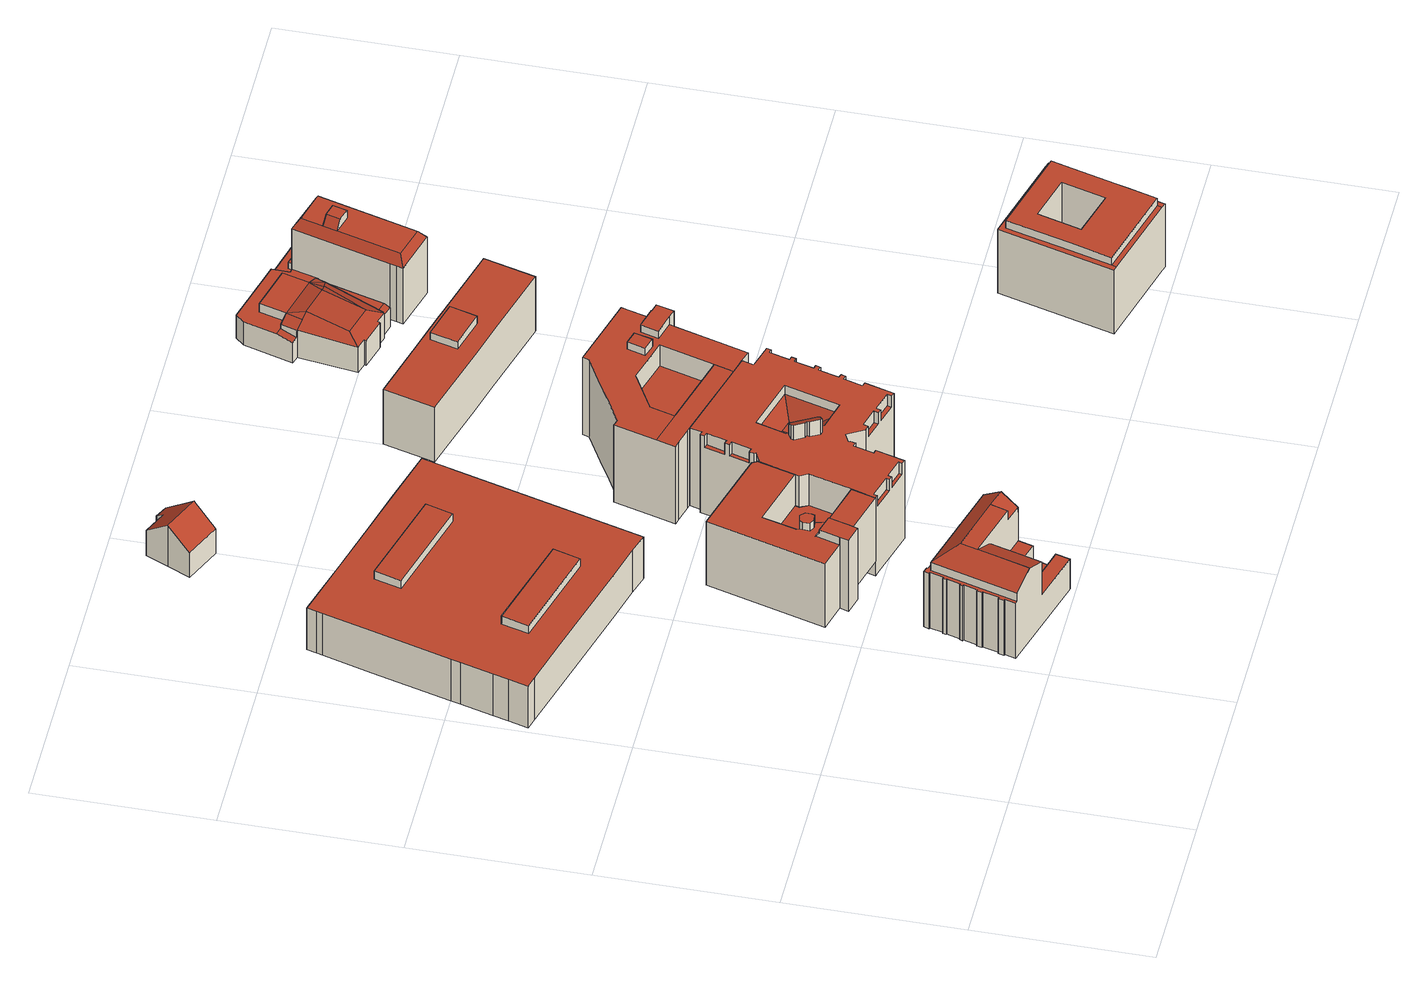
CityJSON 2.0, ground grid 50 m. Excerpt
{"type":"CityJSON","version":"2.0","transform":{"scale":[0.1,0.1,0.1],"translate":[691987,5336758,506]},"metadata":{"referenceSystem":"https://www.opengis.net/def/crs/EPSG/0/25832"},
"CityObjects":{
"building1":{"type":"Building","attributes":{"Gemeindeschluessel":"09162000","HoeheDach":"535.350","HoeheGrund":"509.710","Methode":"2000","NiedrigsteTraufeDesGebaeudes":"515.410","Geometrietyp2DReferenz":"3000","function":"31001_9998","roofType":"3100","measuredHeight":25.64,"storeysAboveGround":6},"address":[{"country":"Germany","locality":"München","thoroughfareName":"Leopoldstraße 11b"}],"geometry":[{"type":"Solid","lod":"2","boundaries":[[[[0,1,2,3]],[[4,5,6,7]],[[8,9,10,11]],[[12,13,14,15,0,3,16,17,18,19,20,21,22,23]],[[24,25,26,27]],[[28,29,30,31]],[[32,33,34,35]],[[1,36,37,2]],[[38,39,40,41]],[[42,43,44,45]],[[43,46,47,44]],[[48,49,50,51]],[[52,53,54,55]],[[56,57,58,59]],[[60,61,62,63]],[[14,64,65,66,48,51,67,15]],[[68,69,70,71]],[[72,73,74,75]],[[25,24,76,69,68,77,39,38,78,46,43,42,53,52,79,80,5,4,81,82,83,23,22,61,60,84,85,86,57,56,87,88,89,90,33,32,91,92,9,8,93,94,95,29,28,96,73,72]],[[9,92,97,10]],[[98,7,6,99,100,55,54,45,44,47,101,41,40,102,71,70,103,27,26,75,74,104,31,30,105,106,107,11,10,97,108,35,34,109,110,111,112,59,58,113,114,115,63,62,21,20,19]],[[3,2,37,16]],[[95,94,106,105]],[[116,13,12,117,118]],[[67,51,50,119]],[[81,4,7,98]],[[87,56,59,112]],[[76,24,27,103]],[[23,83,117,12]],[[93,8,11,107]],[[66,65,116,118]],[[53,42,45,54]],[[5,80,99,6]],[[96,28,31,104]],[[86,85,114,113]],[[90,89,110,109]],[[85,84,115,114]],[[36,17,16,37]],[[77,68,71,102]],[[29,95,105,30]],[[83,82,120,117]],[[73,96,104,74]],[[120,121,66,118,117]],[[84,60,63,115]],[[89,88,111,110]],[[91,32,35,108]],[[75,26,25,72]],[[33,90,109,34]],[[57,86,113,58]],[[88,87,112,111]],[[80,79,100,99]],[[79,52,55,100]],[[94,93,107,106]],[[18,17,36,1,0,15,67,119]],[[19,18,119,50,49,121,120,82,81,98]],[[69,76,103,70]],[[49,48,66,121]],[[13,116,64,14]],[[46,78,101,47]],[[65,64,116]],[[92,91,108,97]],[[78,38,41,101]],[[39,77,102,40]],[[61,22,21,62]]]],"semantics":{"surfaces":[{"type":"WallSurface"},{"type":"RoofSurface","Dachneigung":"64.129","Dachorientierung":"107.983","Flaeche":"113.807","Z_MAX":"25.623","Z_MAX_ASL":"535.333","Z_MIN":"22.376","Z_MIN_ASL":"532.086"},{"type":"RoofSurface","Dachneigung":"90.000","Dachorientierung":"-1.000","Flaeche":"61.945","Z_MAX":"19.520","Z_MAX_ASL":"529.230","Z_MIN":"19.520","Z_MIN_ASL":"529.230"},{"type":"GroundSurface"},{"type":"RoofSurface","Dachneigung":"90.000","Dachorientierung":"-1.000","Flaeche":"73.525","Z_MAX":"5.700","Z_MAX_ASL":"515.410","Z_MIN":"5.700","Z_MIN_ASL":"515.410"},{"type":"RoofSurface","Dachneigung":"57.237","Dachorientierung":"17.902","Flaeche":"158.849","Z_MAX":"25.640","Z_MAX_ASL":"535.350","Z_MIN":"22.320","Z_MIN_ASL":"532.030"},{"type":"RoofSurface","Dachneigung":"90.000","Dachorientierung":"-1.000","Flaeche":"83.521","Z_MAX":"25.640","Z_MAX_ASL":"535.350","Z_MIN":"25.640","Z_MIN_ASL":"535.350"},{"type":"RoofSurface","Dachneigung":"64.078","Dachorientierung":"287.983","Flaeche":"173.568","Z_MAX":"25.640","Z_MAX_ASL":"535.350","Z_MIN":"22.320","Z_MIN_ASL":"532.030"},{"type":"RoofSurface","Dachneigung":"90.000","Dachorientierung":"-1.000","Flaeche":"168.035","Z_MAX":"10.450","Z_MAX_ASL":"520.160","Z_MIN":"10.450","Z_MIN_ASL":"520.160"},{"type":"RoofSurface","Dachneigung":"56.318","Dachorientierung":"197.902","Flaeche":"34.219","Z_MAX":"25.640","Z_MAX_ASL":"535.350","Z_MIN":"22.320","Z_MIN_ASL":"532.030"}],"values":[[0,0,0,0,0,0,0,0,0,0,0,1,0,0,0,0,0,0,2,0,3,4,0,5,0,0,0,0,0,0,6,0,0,0,0,0,0,0,0,0,0,0,7,0,0,0,0,0,0,0,0,0,0,8,0,0,0,9,0,0,0,0,0,0]]}}]},
"building2":{"type":"Building","attributes":{"Gemeindeschluessel":"09162000","HoeheDach":"524.690","HoeheGrund":"507.335","Methode":"2000","NiedrigsteTraufeDesGebaeudes":"522.040","Geometrietyp2DReferenz":"3000","function":"31001_9998","roofType":"1000","measuredHeight":17.36,"storeysAboveGround":2},"address":[{"country":"Germany","locality":"München","thoroughfareName":"Leopoldstraße 13a"}],"geometry":[{"type":"Solid","lod":"2","boundaries":[[[[122,123,124,125]],[[126,127,128,129]],[[130,131,132,133]],[[134,135,136,137]],[[126,129,138,139]],[[128,127,140,141]],[[123,122,142,143]],[[144,145,146,131,130,147,148,149,150,151,152,153,154,155,156,157,135,134,158],[124,159,160,125],[139,138,141,140]],[[123,143,159,124]],[[142,122,125,160]],[[153,152,161,162]],[[156,155,163,164]],[[147,165,166,167,149,148]],[[157,156,164,168]],[[154,153,162,169,163,155]],[[170,171,146,145,144,158,172,173]],[[129,128,141,138]],[[135,157,168,136]],[[127,126,139,140]],[[152,151,174,161]],[[149,167,175,174,151,150]],[[143,142,160,159]],[[131,146,171,132]],[[132,171,170,173,172,137,136,168,164,163,169,162,161,174,175,167,166,165,133]],[[158,134,137,172]],[[147,130,133,165]]]],"semantics":{"surfaces":[{"type":"WallSurface"},{"type":"RoofSurface","Dachneigung":"90.000","Dachorientierung":"-1.000","Flaeche":"233.226","Z_MAX":"17.355","Z_MAX_ASL":"524.690","Z_MIN":"17.355","Z_MIN_ASL":"524.690"},{"type":"RoofSurface","Dachneigung":"90.000","Dachorientierung":"-1.000","Flaeche":"231.027","Z_MAX":"17.355","Z_MAX_ASL":"524.690","Z_MIN":"17.355","Z_MIN_ASL":"524.690"},{"type":"RoofSurface","Dachneigung":"90.000","Dachorientierung":"-1.000","Flaeche":"3744.383","Z_MAX":"14.705","Z_MAX_ASL":"522.040","Z_MIN":"14.705","Z_MIN_ASL":"522.040"},{"type":"GroundSurface"}],"values":[[0,1,0,0,0,0,2,3,0,0,0,0,0,0,0,0,0,0,0,0,0,0,0,4,0,0]]}}]},
"building3":{"type":"Building","attributes":{"Gemeindeschluessel":"09162000","HoeheDach":"536.440","HoeheGrund":"511.340","Methode":"2000","NiedrigsteTraufeDesGebaeudes":"522.820","Geometrietyp2DReferenz":"3000","function":"31001_9998","roofType":"1000","measuredHeight":25.1,"storeysAboveGround":6},"geometry":[{"type":"Solid","lod":"2","boundaries":[[[[176,177,178,179]],[[180,176,179,181]],[[182,183,184,185]],[[186,187,188,189,190,191]],[[192,193,194,195]],[[196,197,198,199]],[[190,200,201,191]],[[202,203,204,205,206,207]],[[208,209,192,195,210]],[[211,212,213,214]],[[183,182,209,208,215,212,211,216]],[[212,215,217,213]],[[209,182,185,192]],[[215,208,210,217]],[[218,203,202]],[[219,220,221,222,177,176,180]],[[223,224,225,226]],[[219,180,181,227]],[[218,228,204,203]],[[183,216,229,184]],[[190,189,226,225,230,214,213,217,210,195,194,231,200]],[[211,214,230,232,229,216]],[[178,177,222,233,234,235]],[[236,237,238,219,227]],[[202,207,220,219,238]],[[197,187,186,198]],[[228,218,202,238,237,239,193,192,185,184,229,232,224,223,188,187,197,196,234,233,205]],[[221,220,207,206]],[[234,196,199,235]],[[228,205,204]],[[201,240,236,227,181,179,178,235,199,198,186,191]],[[224,232,230,225]],[[233,222,221,206,205]],[[240,201,200,231,239,237,236]],[[193,239,231,194]],[[188,223,226,189]]]],"semantics":{"surfaces":[{"type":"WallSurface"},{"type":"RoofSurface","Dachneigung":"29.731","Dachorientierung":"15.447","Flaeche":"11.625","Z_MAX":"23.811","Z_MAX_ASL":"535.151","Z_MIN":"21.932","Z_MIN_ASL":"533.272"},{"type":"RoofSurface","Dachneigung":"90.000","Dachorientierung":"-1.000","Flaeche":"12.458","Z_MAX":"25.100","Z_MAX_ASL":"536.440","Z_MIN":"25.100","Z_MIN_ASL":"536.440"},{"type":"RoofSurface","Dachneigung":"90.000","Dachorientierung":"-1.000","Flaeche":"46.129","Z_MAX":"25.040","Z_MAX_ASL":"536.380","Z_MIN":"25.040","Z_MIN_ASL":"536.380"},{"type":"RoofSurface","Dachneigung":"90.000","Dachorientierung":"-1.000","Flaeche":"285.776","Z_MAX":"11.480","Z_MAX_ASL":"522.820","Z_MIN":"11.480","Z_MIN_ASL":"522.820"},{"type":"RoofSurface","Dachneigung":"90.000","Dachorientierung":"-1.000","Flaeche":"628.568","Z_MAX":"22.490","Z_MAX_ASL":"533.830","Z_MIN":"22.490","Z_MIN_ASL":"533.830"},{"type":"GroundSurface"}],"values":[[0,0,0,0,0,0,0,1,0,0,2,0,0,0,0,3,0,0,0,0,4,0,0,0,0,0,5,0,0,0,6,0,0,0,0,0]]}}]},
"building4":{"type":"Building","attributes":{"Gemeindeschluessel":"09162000","HoeheDach":"525.194","HoeheGrund":"510.730","Methode":"2000","NiedrigsteTraufeDesGebaeudes":"517.551","Geometrietyp2DReferenz":"3000","function":"31001_1000","roofType":"3100","measuredHeight":14.46,"storeysAboveGround":2},"address":[{"country":"Germany","locality":"München","thoroughfareName":"Franz-Joseph-Straße 7a"}],"geometry":[{"type":"Solid","lod":"2","boundaries":[[[[241,242,243,244,245,246]],[[247,248,243,242,249,250]],[[251,252,253,254,255,256,257,258]],[[241,246,251,258]],[[245,244,253,252]],[[248,247,255,254]],[[250,249,257,256]],[[241,258,257,249,242]],[[256,255,247,250]],[[246,245,252,251]],[[253,244,243,248,254]]]],"semantics":{"surfaces":[{"type":"RoofSurface","Dachneigung":"50.816","Dachorientierung":"206.140","Flaeche":"104.986","Z_MAX":"14.464","Z_MAX_ASL":"525.194","Z_MIN":"8.663","Z_MIN_ASL":"519.393"},{"type":"RoofSurface","Dachneigung":"50.817","Dachorientierung":"26.140","Flaeche":"116.845","Z_MAX":"14.464","Z_MAX_ASL":"525.194","Z_MIN":"6.821","Z_MIN_ASL":"517.551"},{"type":"GroundSurface"},{"type":"WallSurface"}],"values":[[0,1,2,3,3,3,3,3,3,3,3]]}}]},
"building5":{"type":"Building","attributes":{"Gemeindeschluessel":"09162000","HoeheDach":"539.060","HoeheGrund":"506.260","Methode":"2000","NiedrigsteTraufeDesGebaeudes":"525.500","Geometrietyp2DReferenz":"3000","function":"31001_3020","roofType":"1000","measuredHeight":32.8,"storeysAboveGround":6},"address":[{"country":"Germany","locality":"München","thoroughfareName":"Leopoldstraße 13"}],"geometry":[{"type":"Solid","lod":"2","boundaries":[[[[259,260,261,262,263,264,265,266,267,268,269,270,271,272,273,274,275,276,277,278,279,280,281,282,283,284,285,286,287,288,289,290,291,292,293,294,295,296,297,298,299,300,301,302,303,304,305,306,307,308,309,310,311,312,313,314,315,316,317,318,319,320,321,322,323,324,325,326],[327,328,329,330,331,332,333,334,335,336,337,338,339,340,341,342]],[[316,315,343,344]],[[345,346,336,335]],[[346,347,337,336]],[[270,269,348,349]],[[268,267,350,351]],[[286,285,352,353]],[[308,307,354,355]],[[356,357,342,341]],[[288,287,358,359]],[[319,318,360,361]],[[307,306,362,354]],[[363,364,365,366]],[[367,368,369,370,371]],[[372,373,369,374]],[[375,376,377,378,379,380,381,382,383,384,385,386,387,388,389,390,391,392,393,394,395,396,397,398,399,400,401,402,403,404,405,406,361,360,407,408,409,410,411,355,354,362,412,413,414,415,416,417]],[[320,319,361,406]],[[418,419,347,346,345,420,421,422,357,356,423]],[[419,418,339,338]],[[324,323,322,404,403,402,401,325]],[[311,310,424,425]],[[302,301,416,415]],[[287,286,353,358]],[[359,358,353,352]],[[292,291,426,427]],[[373,428,370,369]],[[424,429,430,425]],[[431,432,433,434]],[[269,268,351,348]],[[331,330,428,435]],[[295,294,436,437]],[[303,302,415,414]],[[357,422,327,342]],[[438,439,344,343]],[[440,377,376,375,417,416,301,300,431,434,297,296,441]],[[332,331,435,442]],[[263,262,443,444]],[[333,332,442,368]],[[296,295,437,441]],[[318,317,407,360]],[[321,320,406,405]],[[278,277,445,446]],[[383,382,381,380,379,378,447,448,293,292,427,449,289,288,359,352,285,284,384]],[[273,272,392,391]],[[330,329,370,428]],[[260,259,364,363]],[[422,421,328,327]],[[265,264,450,451]],[[272,271,393,392]],[[399,398,397,396,266,265,451,443,262,261,366,365,326,325,401,400]],[[435,372,374,442]],[[298,297,434,433]],[[290,289,449,452]],[[322,321,405,404]],[[264,263,444,450]],[[284,283,385,384]],[[447,440,441,437,436,448]],[[316,344,439,313,312,430,429,309,308,355,411,410,409,408,407,317]],[[347,419,338,337]],[[395,394,393,271,270,349,350,267,266,396]],[[423,356,341,340]],[[440,447,378,377]],[[281,280,453,454]],[[450,444,443,451]],[[314,313,439,438]],[[261,260,363,366]],[[259,326,365,364]],[[277,276,455,445]],[[374,369,368,442]],[[304,303,414,413,412,362,306,305]],[[445,455,456,446]],[[276,275,456,455]],[[372,435,428,373]],[[274,273,391,390]],[[420,345,335,334]],[[454,453,457,458]],[[282,281,454,458]],[[300,299,432,431]],[[294,293,448,436]],[[280,279,457,453]],[[334,333,368,367,371,370,329,328,421,420]],[[299,298,433,432]],[[310,309,429,424]],[[315,314,438,343]],[[427,426,452,449]],[[312,311,425,430]],[[418,423,340,339]],[[388,387,386,385,283,282,458,457,279,278,446,456,275,274,390,389]],[[349,348,351,350]],[[291,290,452,426]]]],"semantics":{"surfaces":[{"type":"RoofSurface","Dachneigung":"90.000","Dachorientierung":"-1.000","Flaeche":"1407.480","Z_MAX":"27.640","Z_MAX_ASL":"533.900","Z_MIN":"27.640","Z_MIN_ASL":"533.900"},{"type":"WallSurface"},{"type":"RoofSurface","Dachneigung":"90.000","Dachorientierung":"-1.000","Flaeche":"7.127","Z_MAX":"23.640","Z_MAX_ASL":"529.900","Z_MIN":"23.640","Z_MIN_ASL":"529.900"},{"type":"RoofSurface","Dachneigung":"47.388","Dachorientierung":"60.516","Flaeche":"42.705","Z_MAX":"24.740","Z_MAX_ASL":"531.000","Z_MIN":"19.240","Z_MIN_ASL":"525.500"},{"type":"RoofSurface","Dachneigung":"90.000","Dachorientierung":"-1.000","Flaeche":"21.456","Z_MAX":"19.240","Z_MAX_ASL":"525.500","Z_MIN":"19.240","Z_MIN_ASL":"525.500"},{"type":"GroundSurface"},{"type":"RoofSurface","Dachneigung":"60.876","Dachorientierung":"60.516","Flaeche":"28.490","Z_MAX":"32.800","Z_MAX_ASL":"539.060","Z_MIN":"31.100","Z_MIN_ASL":"537.360"},{"type":"RoofSurface","Dachneigung":"90.000","Dachorientierung":"-1.000","Flaeche":"6.352","Z_MAX":"23.640","Z_MAX_ASL":"529.900","Z_MIN":"23.640","Z_MIN_ASL":"529.900"},{"type":"RoofSurface","Dachneigung":"56.952","Dachorientierung":"105.506","Flaeche":"71.740","Z_MAX":"24.740","Z_MAX_ASL":"531.000","Z_MIN":"19.240","Z_MIN_ASL":"525.500"},{"type":"RoofSurface","Dachneigung":"90.000","Dachorientierung":"-1.000","Flaeche":"6.625","Z_MAX":"23.640","Z_MAX_ASL":"529.900","Z_MIN":"23.640","Z_MIN_ASL":"529.900"},{"type":"RoofSurface","Dachneigung":"90.000","Dachorientierung":"-1.000","Flaeche":"6.652","Z_MAX":"23.640","Z_MAX_ASL":"529.900","Z_MIN":"23.640","Z_MIN_ASL":"529.900"},{"type":"RoofSurface","Dachneigung":"90.000","Dachorientierung":"-1.000","Flaeche":"6.539","Z_MAX":"23.640","Z_MAX_ASL":"529.900","Z_MIN":"23.640","Z_MIN_ASL":"529.900"},{"type":"RoofSurface","Dachneigung":"34.620","Dachorientierung":"285.506","Flaeche":"72.387","Z_MAX":"24.740","Z_MAX_ASL":"531.000","Z_MIN":"19.240","Z_MIN_ASL":"525.500"},{"type":"RoofSurface","Dachneigung":"90.000","Dachorientierung":"-1.000","Flaeche":"6.542","Z_MAX":"23.640","Z_MAX_ASL":"529.900","Z_MIN":"23.640","Z_MIN_ASL":"529.900"},{"type":"RoofSurface","Dachneigung":"90.000","Dachorientierung":"-1.000","Flaeche":"6.061","Z_MAX":"23.640","Z_MAX_ASL":"529.900","Z_MIN":"23.640","Z_MIN_ASL":"529.900"},{"type":"RoofSurface","Dachneigung":"53.510","Dachorientierung":"15.506","Flaeche":"58.257","Z_MAX":"24.740","Z_MAX_ASL":"531.000","Z_MIN":"19.240","Z_MIN_ASL":"525.500"},{"type":"RoofSurface","Dachneigung":"90.000","Dachorientierung":"-1.000","Flaeche":"8.177","Z_MAX":"23.640","Z_MAX_ASL":"529.900","Z_MIN":"23.640","Z_MIN_ASL":"529.900"},{"type":"RoofSurface","Dachneigung":"30.155","Dachorientierung":"195.506","Flaeche":"63.707","Z_MAX":"24.740","Z_MAX_ASL":"531.000","Z_MIN":"19.240","Z_MIN_ASL":"525.500"},{"type":"RoofSurface","Dachneigung":"90.000","Dachorientierung":"-1.000","Flaeche":"8.529","Z_MAX":"23.640","Z_MAX_ASL":"529.900","Z_MIN":"23.640","Z_MIN_ASL":"529.900"},{"type":"RoofSurface","Dachneigung":"90.000","Dachorientierung":"-1.000","Flaeche":"6.795","Z_MAX":"23.640","Z_MAX_ASL":"529.900","Z_MIN":"23.640","Z_MIN_ASL":"529.900"},{"type":"RoofSurface","Dachneigung":"90.000","Dachorientierung":"-1.000","Flaeche":"6.787","Z_MAX":"23.640","Z_MAX_ASL":"529.900","Z_MIN":"23.640","Z_MIN_ASL":"529.900"}],"values":[[0,1,1,1,1,1,1,1,1,1,1,1,2,3,4,5,1,6,1,1,1,1,1,7,1,8,9,10,1,1,1,1,1,11,1,1,1,1,1,1,1,1,1,1,1,1,1,1,1,1,12,1,1,1,1,1,13,1,1,1,1,1,1,14,1,1,1,1,15,1,16,1,17,1,1,18,1,1,1,1,1,1,1,1,19,1,1,1,20,1]]}}]},
"building6":{"type":"Building","attributes":{"Gemeindeschluessel":"09162000","HoeheDach":"536.420","HoeheGrund":"506.610","Methode":"2000","NiedrigsteTraufeDesGebaeudes":"526.520","Geometrietyp2DReferenz":"3000","function":"31001_9998","roofType":"1000","measuredHeight":29.81,"storeysAboveGround":6},"geometry":[{"type":"Solid","lod":"2","boundaries":[[[[459,460,461,462]],[[463,464,465,466]],[[467,468,469,470,471,472,473,474,475,476]],[[470,477,478,471]],[[479,480,481,482,483,484,485,486]],[[487,488,489,490,491,492]],[[493,494,495,496]],[[480,479,497,498]],[[486,485,499,500]],[[460,501,502,461]],[[501,503,504,502]],[[505,506,507,508,509,510]],[[511,512,508,507]],[[513,514,515,498,497,516,517,466,465,518,519,520,496,495,491,490,489,475,474,473,472,471,478,521,522]],[[512,511,523,524,525,526,464,463,527,500,499,528,529,530,531,532,533,477,470,469,468,467,476,488,487,534],[461,502,504,462]],[[503,459,462,504]],[[493,535,536,526,525,534,487,492,494]],[[479,486,516,497]],[[481,480,498,515]],[[488,476,475,489]],[[494,492,491,495]],[[533,532,522,521]],[[505,524,523,511,507,506]],[[514,513,531,530,482,481,515]],[[527,463,466,517]],[[526,525,524,505,510,525]],[[534,525,510,509]],[[527,517,516,486,500]],[[482,530,529,528,484,483]],[[535,493,496,520]],[[460,459,503,501]],[[532,531,513,522]],[[512,534,509,508]],[[518,465,464,526,536,535,520,519]],[[477,533,521,478]],[[485,484,528,499]]]],"semantics":{"surfaces":[{"type":"WallSurface"},{"type":"RoofSurface","Dachneigung":"90.000","Dachorientierung":"-1.000","Flaeche":"45.354","Z_MAX":"29.810","Z_MAX_ASL":"536.420","Z_MIN":"29.810","Z_MIN_ASL":"536.420"},{"type":"RoofSurface","Dachneigung":"90.000","Dachorientierung":"-1.000","Flaeche":"319.909","Z_MAX":"19.910","Z_MAX_ASL":"526.520","Z_MIN":"19.910","Z_MIN_ASL":"526.520"},{"type":"GroundSurface"},{"type":"RoofSurface","Dachneigung":"89.993","Dachorientierung":"348.009","Flaeche":"746.730","Z_MAX":"27.180","Z_MAX_ASL":"533.790","Z_MIN":"27.170","Z_MIN_ASL":"533.780"},{"type":"RoofSurface","Dachneigung":"89.983","Dachorientierung":"105.654","Flaeche":"185.013","Z_MAX":"27.150","Z_MAX_ASL":"533.760","Z_MIN":"27.140","Z_MIN_ASL":"533.750"},{"type":"RoofSurface","Dachneigung":"90.000","Dachorientierung":"-1.000","Flaeche":"20.982","Z_MAX":"29.810","Z_MAX_ASL":"536.420","Z_MIN":"29.810","Z_MIN_ASL":"536.420"}],"values":[[0,0,0,0,1,0,0,0,0,0,0,2,0,3,4,0,5,0,0,0,0,0,0,0,0,0,0,0,0,0,6,0,0,0,0,0]]}}]},
"building7":{"type":"Building","attributes":{"Gemeindeschluessel":"09162000","HoeheDach":"532.680","HoeheGrund":"510.874","Methode":"2000","NiedrigsteTraufeDesGebaeudes":"530.180","Geometrietyp2DReferenz":"3000","function":"31001_9998","roofType":"1000","measuredHeight":21.81,"storeysAboveGround":5},"address":[{"country":"Germany","locality":"München","thoroughfareName":"Leopoldstraße 15"}],"geometry":[{"type":"Solid","lod":"2","boundaries":[[[[537,538,539,540]],[[541,542,543,544,545,546]],[[545,544,547,539,538,548]],[[549,550,551,552]],[[553,537,540,554]],[[549,552,555,556]],[[551,550,557,558]],[[559,560,554,540,539,547,544,543,542,561]],[[541,562,561,542]],[[559,561,562,563,564,553,554,560]],[[563,562,541,546,545,548,538,537,553,564],[556,555,558,557]],[[550,549,556,557]],[[552,551,558,555]]]],"semantics":{"surfaces":[{"type":"WallSurface"},{"type":"RoofSurface","Dachneigung":"90.000","Dachorientierung":"-1.000","Flaeche":"89.448","Z_MAX":"21.806","Z_MAX_ASL":"532.680","Z_MIN":"21.806","Z_MIN_ASL":"532.680"},{"type":"GroundSurface"},{"type":"RoofSurface","Dachneigung":"90.000","Dachorientierung":"-1.000","Flaeche":"770.156","Z_MAX":"19.306","Z_MAX_ASL":"530.180","Z_MIN":"19.306","Z_MIN_ASL":"530.180"}],"values":[[0,0,0,1,0,0,0,2,0,0,3,0,0]]}}]},
"building8":{"type":"Building","attributes":{"Gemeindeschluessel":"09162000","HoeheDach":"535.840","HoeheGrund":"510.840","Methode":"2000","NiedrigsteTraufeDesGebaeudes":"518.220","Geometrietyp2DReferenz":"3000","function":"31001_9998","roofType":"1000","measuredHeight":25,"storeysAboveGround":8},"address":[{"country":"Germany","locality":"München","thoroughfareName":"Leopoldstraße 28a"}],"geometry":[{"type":"Solid","lod":"2","boundaries":[[[[565,566,567,568]],[[569,570,571,572,573,574,575,576,577],[578,566,565,579]],[[580,581,582,583,572,571,570,569,577,584]],[[584,585,586,587]],[[588,589,590,587,586,591,592,593]],[[594,595,568,567]],[[579,565,568,595]],[[596,590,589,597]],[[598,596,597,599,600,601,602,603]],[[578,579,595,594]],[[577,576,585,584]],[[566,578,594,567]],[[573,572,583,604]],[[575,574,573,604,605,606,585,576]],[[591,602,601,592]],[[585,606,605,604,583,582,581,580,584,587,590,596,598,603,602,591,586]],[[588,593,592,601,600,599,597,589]]]],"semantics":{"surfaces":[{"type":"WallSurface"},{"type":"RoofSurface","Dachneigung":"90.000","Dachorientierung":"-1.000","Flaeche":"623.930","Z_MAX":"25.000","Z_MAX_ASL":"535.840","Z_MIN":"25.000","Z_MIN_ASL":"535.840"},{"type":"RoofSurface","Dachneigung":"90.000","Dachorientierung":"-1.000","Flaeche":"39.045","Z_MAX":"22.320","Z_MAX_ASL":"533.160","Z_MIN":"22.320","Z_MIN_ASL":"533.160"},{"type":"RoofSurface","Dachneigung":"90.000","Dachorientierung":"-1.000","Flaeche":"173.531","Z_MAX":"7.380","Z_MAX_ASL":"518.220","Z_MIN":"7.380","Z_MIN_ASL":"518.220"},{"type":"RoofSurface","Dachneigung":"90.000","Dachorientierung":"-1.000","Flaeche":"150.993","Z_MAX":"22.350","Z_MAX_ASL":"533.190","Z_MIN":"22.350","Z_MIN_ASL":"533.190"},{"type":"GroundSurface"}],"values":[[0,1,0,2,0,3,0,0,0,0,0,0,0,0,0,4,5]]}}]},
"building9":{"type":"Building","attributes":{"Gemeindeschluessel":"09162000","HoeheDach":"520.651","HoeheGrund":"508.335","Methode":"2000","NiedrigsteTraufeDesGebaeudes":"514.550","Geometrietyp2DReferenz":"3000","function":"31001_9998","roofType":"2100","measuredHeight":12.32},"geometry":[{"type":"Solid","lod":"2","boundaries":[[[[607,608,609,610]],[[611,612,613,614]],[[615,616,617,618,619]],[[608,607,620,621]],[[618,622,623,619]],[[624,625,626,627,628]],[[629,630,631,632,633]],[[634,635,636,637,638,639,622,618,617]],[[633,632,640,641]],[[642,643,644,645,646,647]],[[648,649,650,651]],[[620,652,653]],[[654,628,627,655,616,615]],[[612,620,656,613]],[[613,657,658,614]],[[608,621,659,609]],[[621,660,661,659]],[[662,663,638,637]],[[620,612,611,664,665,652]],[[629,666,667,630]],[[668,669,670]],[[671,661,672,673]],[[627,626,672,661,660,669,655]],[[660,621,669]],[[674,623,622,639]],[[625,673,672,626]],[[641,675,657,613,656,610,609,659,661,671,676,666,629,633]],[[669,621,670]],[[647,646,648,651,677,678]],[[639,638,663,674]],[[679,664,611,614,658,680]],[[666,676,681,667]],[[677,681,676,671,673,625,624,682,678]],[[680,658,657,675,683]],[[665,636,635,653,652]],[[645,649,648,646]],[[637,636,684,662]],[[670,621,685]],[[685,653,635,634]],[[649,645,644,650]],[[620,607,610,656]],[[684,636,665,664,679]],[[634,668,670,685]],[[685,621,620,653]],[[630,643,642,631]],[[624,628,654,682]],[[678,682,654,615,619,623,674,663,662,684,679,680,683,640,632,631,642,647]],[[675,641,640,683]],[[616,655,669,668,634,617]],[[677,651,650,644,643,630,667,681]]]],"semantics":{"surfaces":[{"type":"WallSurface"},{"type":"RoofSurface","Dachneigung":"90.000","Dachorientierung":"-1.000","Flaeche":"104.644","Z_MAX":"11.175","Z_MAX_ASL":"519.510","Z_MIN":"11.175","Z_MIN_ASL":"519.510"},{"type":"RoofSurface","Dachneigung":"66.668","Dachorientierung":"194.765","Flaeche":"8.451","Z_MAX":"7.535","Z_MAX_ASL":"515.870","Z_MIN":"6.706","Z_MIN_ASL":"515.041"},{"type":"RoofSurface","Dachneigung":"63.185","Dachorientierung":"194.770","Flaeche":"56.897","Z_MAX":"10.777","Z_MAX_ASL":"519.112","Z_MIN":"8.516","Z_MIN_ASL":"516.851"},{"type":"RoofSurface","Dachneigung":"61.361","Dachorientierung":"287.207","Flaeche":"5.814","Z_MAX":"12.316","Z_MAX_ASL":"520.651","Z_MIN":"11.173","Z_MIN_ASL":"519.508"},{"type":"RoofSurface","Dachneigung":"77.278","Dachorientierung":"194.763","Flaeche":"11.163","Z_MAX":"8.145","Z_MAX_ASL":"516.480","Z_MIN":"7.082","Z_MIN_ASL":"515.417"},{"type":"RoofSurface","Dachneigung":"61.570","Dachorientierung":"287.178","Flaeche":"16.246","Z_MAX":"11.175","Z_MAX_ASL":"519.510","Z_MIN":"9.583","Z_MIN_ASL":"517.918"},{"type":"RoofSurface","Dachneigung":"67.512","Dachorientierung":"113.048","Flaeche":"6.278","Z_MAX":"11.175","Z_MAX_ASL":"519.510","Z_MIN":"9.595","Z_MIN_ASL":"517.930"},{"type":"RoofSurface","Dachneigung":"90.000","Dachorientierung":"-1.000","Flaeche":"52.021","Z_MAX":"7.535","Z_MAX_ASL":"515.870","Z_MIN":"7.535","Z_MIN_ASL":"515.870"},{"type":"RoofSurface","Dachneigung":"90.000","Dachorientierung":"-1.000","Flaeche":"184.668","Z_MAX":"8.145","Z_MAX_ASL":"516.480","Z_MIN":"8.145","Z_MIN_ASL":"516.480"},{"type":"RoofSurface","Dachneigung":"64.727","Dachorientierung":"103.394","Flaeche":"7.385","Z_MAX":"11.175","Z_MAX_ASL":"519.510","Z_MIN":"9.595","Z_MIN_ASL":"517.930"},{"type":"RoofSurface","Dachneigung":"60.975","Dachorientierung":"273.068","Flaeche":"65.621","Z_MAX":"12.316","Z_MAX_ASL":"520.651","Z_MIN":"8.889","Z_MIN_ASL":"517.224"},{"type":"RoofSurface","Dachneigung":"90.000","Dachorientierung":"-1.000","Flaeche":"24.890","Z_MAX":"8.395","Z_MAX_ASL":"516.730","Z_MIN":"8.395","Z_MIN_ASL":"516.730"},{"type":"RoofSurface","Dachneigung":"63.664","Dachorientierung":"103.330","Flaeche":"5.501","Z_MAX":"12.315","Z_MAX_ASL":"520.650","Z_MIN":"11.128","Z_MIN_ASL":"519.463"},{"type":"RoofSurface","Dachneigung":"83.220","Dachorientierung":"194.780","Flaeche":"120.326","Z_MAX":"12.316","Z_MAX_ASL":"520.651","Z_MIN":"10.775","Z_MIN_ASL":"519.110"},{"type":"RoofSurface","Dachneigung":"60.987","Dachorientierung":"117.779","Flaeche":"22.783","Z_MAX":"12.315","Z_MAX_ASL":"520.650","Z_MIN":"10.774","Z_MIN_ASL":"519.109"},{"type":"RoofSurface","Dachneigung":"76.822","Dachorientierung":"14.769","Flaeche":"56.323","Z_MAX":"12.316","Z_MAX_ASL":"520.651","Z_MIN":"11.175","Z_MIN_ASL":"519.510"},{"type":"GroundSurface"},{"type":"RoofSurface","Dachneigung":"62.355","Dachorientierung":"117.803","Flaeche":"56.189","Z_MAX":"10.777","Z_MAX_ASL":"519.112","Z_MIN":"8.796","Z_MIN_ASL":"517.131"},{"type":"RoofSurface","Dachneigung":"90.000","Dachorientierung":"-1.000","Flaeche":"51.391","Z_MAX":"6.215","Z_MAX_ASL":"514.550","Z_MIN":"6.215","Z_MIN_ASL":"514.550"}],"values":[[0,0,0,1,0,2,0,3,0,0,0,4,0,0,5,0,0,0,6,0,0,0,0,7,0,8,9,10,0,0,0,0,0,0,11,12,0,13,14,0,0,0,15,16,0,0,17,0,18,19]]}}]},
"building10":{"type":"Building","attributes":{"name":"Rudolf-Steiner-Waldorfschule","Gemeindeschluessel":"09162000","HoeheDach":"536.170","HoeheGrund":"510.980","Methode":"2000","NiedrigsteTraufeDesGebaeudes":"530.636","Geometrietyp2DReferenz":"3000","function":"31001_9998","roofType":"1000","measuredHeight":25.19,"storeysAboveGround":6},"address":[{"country":"Germany","locality":"München","thoroughfareName":"Leopoldstraße 17"}],"geometry":[{"type":"Solid","lod":"2","boundaries":[[[[686,687,688,689]],[[690,691,692,693]],[[694,686,689,695,696]],[[697,698,687,686,694,699]],[[700,691,690,701]],[[702,703,704,705]],[[691,700,706,692]],[[694,696,707,699]],[[708,709,704,703]],[[710,698,697,708]],[[696,695,705,704,709,711,707]],[[702,689,688,706,700,710,708,703]],[[710,700,701,712,706,688,687,698]],[[712,693,692,706]],[[702,705,695,689]],[[697,711,709,708]],[[699,707,711,697]],[[690,693,712,701]]]],"semantics":{"surfaces":[{"type":"RoofSurface","Dachneigung":"32.671","Dachorientierung":"197.836","Flaeche":"39.378","Z_MAX":"22.560","Z_MAX_ASL":"533.540","Z_MIN":"19.685","Z_MIN_ASL":"530.665"},{"type":"RoofSurface","Dachneigung":"90.000","Dachorientierung":"-1.000","Flaeche":"15.132","Z_MAX":"25.190","Z_MAX_ASL":"536.170","Z_MIN":"25.190","Z_MIN_ASL":"536.170"},{"type":"WallSurface"},{"type":"RoofSurface","Dachneigung":"32.839","Dachorientierung":"107.674","Flaeche":"102.666","Z_MAX":"22.560","Z_MAX_ASL":"533.540","Z_MIN":"19.656","Z_MIN_ASL":"530.636"},{"type":"RoofSurface","Dachneigung":"36.189","Dachorientierung":"287.674","Flaeche":"13.567","Z_MAX":"25.190","Z_MAX_ASL":"536.170","Z_MIN":"22.560","Z_MIN_ASL":"533.540"},{"type":"RoofSurface","Dachneigung":"29.650","Dachorientierung":"17.840","Flaeche":"36.437","Z_MAX":"22.560","Z_MAX_ASL":"533.540","Z_MIN":"19.685","Z_MIN_ASL":"530.665"},{"type":"GroundSurface"},{"type":"RoofSurface","Dachneigung":"35.859","Dachorientierung":"287.674","Flaeche":"109.323","Z_MAX":"22.560","Z_MAX_ASL":"533.540","Z_MIN":"19.679","Z_MIN_ASL":"530.659"},{"type":"RoofSurface","Dachneigung":"90.000","Dachorientierung":"-1.000","Flaeche":"255.915","Z_MAX":"22.560","Z_MAX_ASL":"533.540","Z_MIN":"22.560","Z_MIN_ASL":"533.540"}],"values":[[0,1,2,3,2,2,4,2,2,5,6,7,8,2,2,2,2,2]]}}]}
},
"vertices":[
[830,114,142],[724,144,142],[724,144,94],[830,114,94],[518,123,232],[515,124,232],[515,124,37],[518,123,37],[681,323,232],[690,320,232],[690,320,37],[681,323,37],[870,255,260],[856,205,294],[842,157,260],[842,157,142],[812,50,94],[812,50,142],[801,10,142],[801,10,37],[872,265,37],[873,269,37],[873,269,232],[870,255,232],[578,335,232],[574,336,232],[574,336,37],[578,335,37],[631,333,232],[632,336,232],[632,336,37],[631,333,37],[729,309,232],[744,305,232],[744,305,37],[729,309,37],[706,80,142],[706,80,94],[550,249,232],[553,248,232],[553,248,37],[550,249,37],[536,201,232],[540,200,232],[540,200,37],[536,201,37],[551,239,232],[551,239,37],[626,218,293],[584,71,293],[649,53,261],[690,200,261],[535,185,232],[532,186,232],[532,186,37],[535,185,37],[776,292,232],[815,281,232],[815,281,37],[776,292,37],[863,268,232],[864,271,232],[864,271,37],[863,268,37],[787,173,260],[787,173,294],[626,218,294],[690,200,142],[561,288,232],[563,297,232],[563,297,37],[561,288,37],[579,351,232],[594,347,232],[594,347,37],[579,351,37],[567,296,232],[564,287,232],[547,240,232],[523,139,232],[519,140,232],[509,92,232],[518,89,232],[587,334,232],[824,279,232],[825,282,232],[816,285,232],[777,296,232],[762,300,232],[761,296,232],[743,301,232],[728,306,232],[689,316,232],[680,319,232],[641,330,232],[642,333,232],[593,343,232],[689,316,37],[509,92,37],[519,140,37],[523,139,37],[547,240,37],[564,287,37],[567,296,37],[593,343,37],[642,333,37],[641,330,37],[680,319,37],[728,306,37],[743,301,37],[761,296,37],[762,300,37],[777,296,37],[816,285,37],[825,282,37],[824,279,37],[801,221,294],[587,334,260],[639,266,294],[649,53,142],[518,89,260],[584,71,294],
[228,1399,187],[508,1322,187],[508,1322,160],[228,1399,160],[607,1682,187],[327,1759,187],[305,1682,187],[585,1605,187],[782,1654,160],[632,1108,160],[632,1108,13],[782,1654,13],[7,1280,160],[23,1336,160],[23,1336,13],[7,1280,13],[585,1605,160],[607,1682,160],[327,1759,160],[305,1682,160],[207,1322,187],[486,1245,187],[182,1232,160],[462,1155,160],[572,1125,160],[804,1735,160],[634,1782,160],[545,1806,160],[354,1858,160],[180,1906,160],[173,1879,160],[168,1863,160],[129,1723,160],[66,1498,160],[60,1473,160],[35,1381,160],[43,1271,160],[486,1245,160],[207,1322,160],[173,1879,13],[168,1863,13],[66,1498,13],[60,1473,13],[804,1735,13],[634,1782,13],[545,1806,13],[35,1381,13],[129,1723,13],[462,1155,13],[572,1125,13],[43,1271,13],[182,1232,13],[180,1906,13],[354,1858,13],
[578,550,304],[585,576,304],[585,576,53],[578,550,53],[628,537,304],[628,537,53],[636,655,304],[621,662,304],[621,662,278],[636,655,278],[852,852,53],[852,852,278],[823,746,278],[823,746,168],[820,734,168],[820,734,53],[655,657,278],[663,628,278],[663,628,168],[655,657,168],[599,934,278],[844,866,278],[844,866,53],[599,934,53],[832,712,168],[832,712,53],[654,627,278],[655,630,273],[603,645,273],[603,642,278],[601,634,292],[652,620,292],[657,666,304],[655,657,304],[657,666,168],[627,691,304],[645,696,304],[645,696,168],[627,691,168],[658,683,304],[621,682,304],[658,683,168],[655,630,278],[636,562,304],[652,620,304],[601,634,304],[584,576,304],[645,795,278],[619,699,278],[619,699,168],[645,795,168],[636,562,53],[603,645,278],[621,682,278],[622,683,168],[798,591,168],[622,683,278],[584,576,278],[505,598,278],[505,598,53],[779,522,53],[779,522,278],[636,562,278],[798,591,278],[802,602,53],
[485,2271,191],[485,2272,192],[380,2319,192],[380,2318,191],[351,2254,134],[455,2208,134],[478,2353,134],[409,2383,135],[525,2356,116],[489,2373,116],[455,2208,47],[351,2254,47],[380,2318,47],[409,2383,47],[478,2353,47],[489,2373,47],[525,2356,47],[485,2271,47],
[791,530,279],[858,511,279],[855,501,279],[866,498,279],[869,508,279],[926,492,279],[923,482,279],[934,479,279],[957,560,279],[946,563,279],[962,621,279],[973,617,279],[977,632,279],[974,637,279],[1000,651,279],[1028,603,279],[1043,599,279],[1047,612,279],[1103,597,279],[1099,583,279],[1111,580,279],[1115,593,279],[1173,577,279],[1169,564,279],[1181,560,279],[1203,642,279],[1204,643,279],[1192,646,279],[1207,699,279],[1218,696,279],[1222,710,279],[1211,713,279],[1227,771,279],[1238,768,279],[1242,781,279],[1231,784,279],[1246,840,279],[1257,837,279],[1261,850,279],[1250,853,279],[1266,910,279],[1276,907,279],[1280,920,279],[1211,940,279],[1220,973,279],[1188,982,279],[1033,1025,279],[940,1051,279],[931,1017,279],[921,1020,279],[917,1007,279],[928,1004,279],[912,947,279],[902,950,279],[898,936,279],[909,933,279],[893,878,279],[882,881,279],[878,867,279],[881,862,279],[855,848,279],[852,852,279],[820,734,279],[832,712,279],[802,603,279],[802,602,279],[779,522,279],[788,520,279],[969,794,279],[978,791,279],[971,803,279],[995,887,279],[1150,844,279],[1107,688,279],[1023,711,279],[1013,728,279],[1011,720,279],[995,711,279],[987,713,279],[972,739,279],[975,748,279],[966,750,279],[951,777,279],[953,785,279],[893,878,239],[882,881,239],[1011,720,317],[995,711,327],[987,713,331],[962,621,239],[973,617,239],[957,560,239],[946,563,239],[1204,643,239],[1192,646,239],[931,1017,3],[921,1020,3],[951,777,331],[953,785,327],[1207,699,239],[1218,696,239],[881,862,3],[855,848,3],[940,1051,3],[858,511,239],[791,530,239],[788,520,239],[855,501,239],[1013,728,250],[1023,711,250],[1053,780,195],[971,803,250],[978,791,250],[1105,823,195],[1068,833,195],[1090,770,195],[1261,850,3],[1257,837,3],[1254,828,3],[1245,792,3],[1242,781,3],[1238,768,3],[1222,710,3],[1218,696,3],[1204,643,3],[1203,642,3],[1181,560,3],[1169,564,3],[1111,580,3],[1099,583,3],[1043,599,3],[1028,603,3],[1000,651,3],[974,637,3],[977,632,3],[973,617,3],[957,560,3],[934,479,3],[923,482,3],[866,498,3],[855,501,3],[788,520,3],[779,522,3],[802,602,3],[802,603,3],[832,712,3],[820,734,3],[852,852,3],[878,867,3],[882,881,3],[898,936,3],[902,950,3],[917,1007,3],[1033,1025,3],[1188,982,3],[1220,973,3],[1211,940,3],[1280,920,3],[1276,907,3],[975,748,327],[972,739,331],[1013,728,314],[978,791,314],[969,794,317],[966,750,331],[928,1004,239],[912,947,239],[1227,771,239],[1238,768,239],[995,887,250],[917,1007,239],[902,950,239],[1276,907,239],[1266,910,239],[1250,853,239],[1261,850,239],[1150,844,250],[1231,784,239],[1246,840,239],[909,933,239],[898,936,239],[1254,828,239],[1257,837,239],[1107,688,250],[866,498,239],[869,508,239],[1103,597,239],[1099,583,239],[1245,792,239],[1242,781,239],[1222,710,239],[926,492,239],[923,482,239],[1211,713,239],[1115,593,239],[1173,577,239],[1047,612,239],[1043,599,239],[1111,580,239],[1169,564,239],
[1201,1274,304],[1239,1263,304],[1239,1263,278],[1201,1274,278],[1254,963,278],[1220,973,278],[1220,973,6],[1254,963,6],[990,1277,278],[1033,1302,278],[1055,1314,278],[1140,1362,278],[1140,1362,6],[1055,1314,6],[1033,1302,6],[990,1277,6],[927,1242,6],[927,1242,278],[1145,1381,278],[1145,1381,6],[1342,1180,304],[1356,1230,304],[1330,1237,304],[1331,1238,304],[1290,1249,304],[1272,1254,304],[1258,1203,304],[1317,1187,304],[876,1127,278],[909,1247,278],[909,1247,6],[876,1127,6],[861,1072,6],[861,1072,278],[925,1055,278],[879,1068,278],[879,1068,6],[925,1055,6],[1342,1180,6],[1356,1230,6],[1258,1203,278],[1317,1187,278],[1225,1212,304],[1225,1212,278],[1187,1223,304],[1187,1223,278],[1234,1195,205],[1183,1209,205],[1105,1231,205],[997,1170,205],[977,1099,205],[1191,1040,205],[1105,1231,278],[997,1170,278],[1336,1259,6],[1331,1238,6],[1330,1237,6],[1317,1187,6],[1312,1172,6],[1176,985,6],[962,1044,6],[940,1051,6],[1354,1323,6],[1349,1305,6],[1183,1209,278],[1234,1195,278],[1191,1040,278],[1176,985,278],[1312,1172,278],[1272,1254,278],[1290,1249,278],[1331,1238,278],[1336,1259,278],[1349,1305,278],[1354,1323,278],[977,1099,278],[940,1051,278],[962,1044,278],
[955,1870,242],[1150,1817,242],[1150,1817,49],[955,1870,49],[1501,1721,242],[1501,1721,49],[1281,1781,49],[1261,1787,49],[1261,1787,242],[1281,1781,242],[1173,1811,49],[1173,1811,242],[1276,1762,267],[1168,1791,267],[1147,1714,267],[1254,1685,267],[915,1724,242],[915,1724,49],[1254,1685,242],[1276,1762,242],[1168,1791,242],[1147,1714,242],[1241,1635,49],[1133,1664,49],[1461,1574,49],[1461,1574,242],[1241,1635,242],[1133,1664,242],
[1878,212,298],[2009,176,298],[2009,176,122],[1878,212,122],[2059,130,298],[2067,160,298],[2101,284,298],[2118,344,298],[1870,411,298],[1853,351,298],[1820,228,298],[1788,112,298],[2036,44,298],[2043,300,298],[1912,335,298],[2059,130,272],[2067,160,272],[2101,284,272],[2118,344,272],[2036,44,272],[1788,112,272],[1784,97,272],[2032,30,272],[2032,30,48],[2047,25,48],[2047,25,272],[1769,101,272],[1769,101,48],[1784,97,48],[2043,300,122],[1912,335,122],[2137,355,272],[2137,355,48],[2122,359,272],[2122,359,48],[1874,427,48],[1859,431,48],[1859,431,272],[1874,427,272],[1870,411,272],[1853,351,272],[1820,228,272],
[1322,2279,135],[1450,2245,135],[1450,2245,105],[1322,2279,105],[1258,2166,119],[1272,2211,119],[1272,2211,105],[1258,2166,94],[1380,1964,23],[1380,1964,113],[1378,1961,113],[1378,1958,111],[1378,1958,23],[1301,2203,135],[1429,2169,135],[1344,1968,112],[1344,1968,23],[1424,1952,90],[1429,1970,99],[1390,1981,99],[1383,1963,91],[1390,1962,91],[1490,2283,105],[1490,2283,85],[1490,2283,23],[1361,2318,23],[1361,2318,105],[1361,2003,131],[1272,2027,131],[1236,1997,112],[1268,1988,112],[1267,1982,109],[1342,1962,109],[1298,2335,23],[1298,2335,105],[1642,2244,23],[1642,2244,85],[1635,2216,85],[1635,2216,107],[1629,2193,107],[1629,2193,23],[1517,2226,107],[1522,2245,107],[1522,2245,85],[1517,2226,85],[1286,2157,135],[1306,2151,147],[1390,1962,23],[1383,1963,111],[1301,2203,105],[1249,2217,105],[1236,2172,94],[1429,2169,105],[1466,2160,119],[1466,2160,105],[1268,1988,23],[1267,1982,23],[1260,2165,120],[1260,2164,120],[1489,2232,105],[1489,2232,85],[1428,2130,131],[1455,2132,119],[1421,2129,135],[1480,2156,105],[1466,2160,99],[1480,2156,99],[1342,1962,23],[1276,2310,105],[1500,2230,105],[1501,2231,85],[1501,2231,23],[1260,2165,23],[1236,2172,23],[1500,2230,85],[1424,1952,23],[1276,2310,23],[1236,1997,23],[1396,2128,146],
[1544,1880,247],[1531,1902,275],[1439,1928,275],[1414,1916,247],[1553,2133,302],[1518,2143,302],[1507,2103,302],[1542,2093,302],[1544,1880,246],[1414,1916,50],[1544,1880,50],[1629,2193,249],[1609,2184,275],[1551,1904,246],[1499,2148,275],[1553,2133,275],[1419,1936,247],[1424,1952,247],[1424,1952,50],[1419,1936,50],[1488,2108,275],[1551,1904,50],[1501,2231,247],[1501,2231,50],[1516,2209,275],[1629,2193,50],[1542,2093,275]
]}
